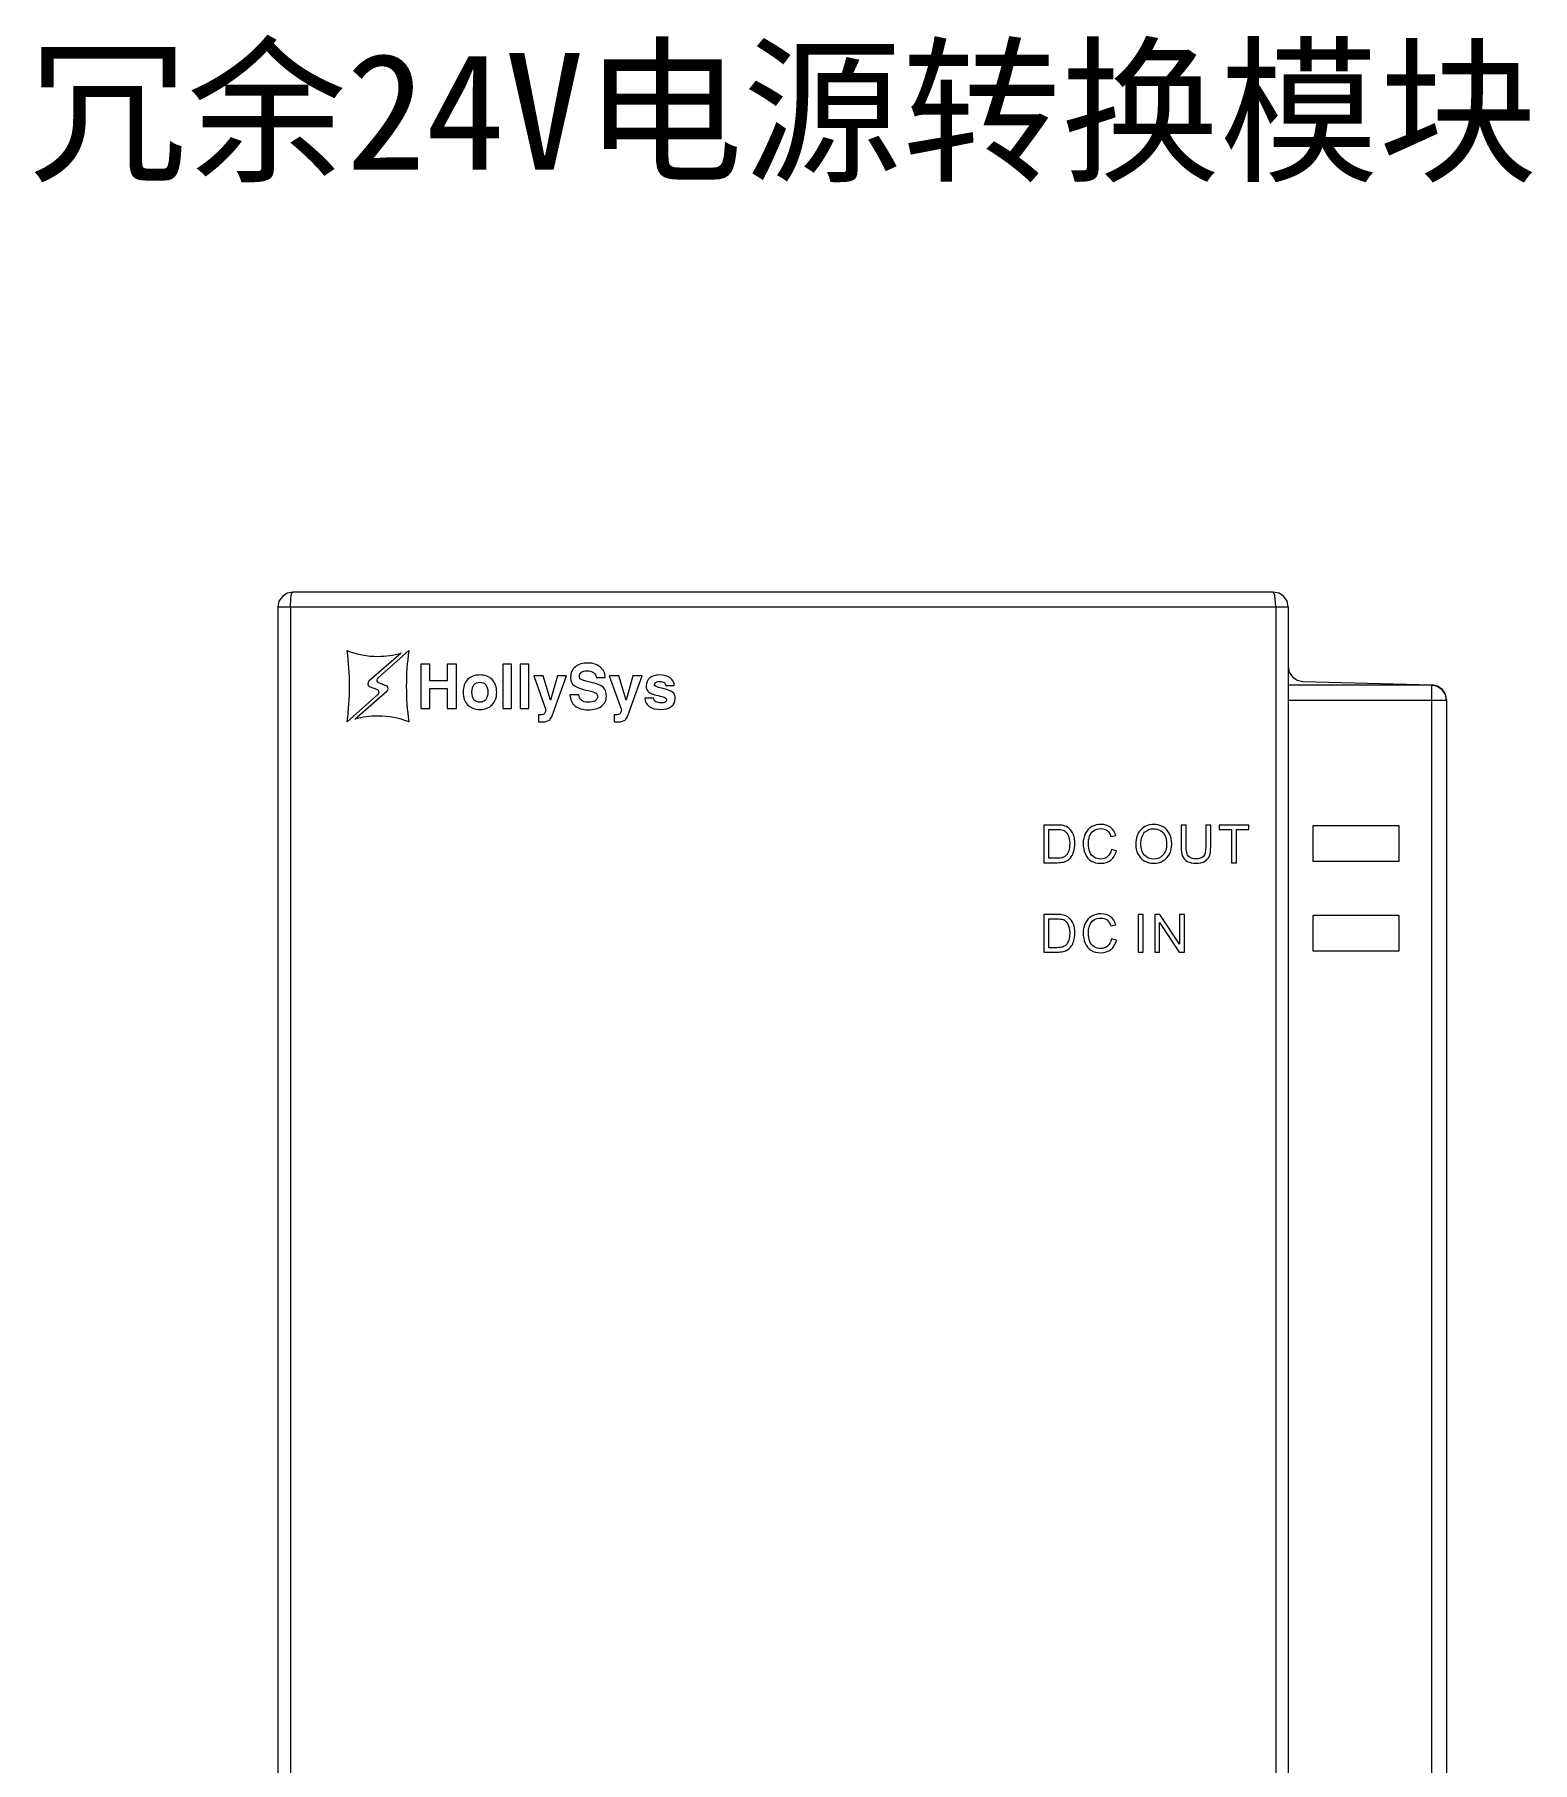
# Model space of a CAD drawing. Header units: millimetres. Extents: x 33157 to 59611, y -29750 to 1750.
# Drawn here: x 54307.9 to 54388.3, y -3105.3 to -3012.6 of the extents above; entities that cross this region are included whole.
import ezdxf

# ---------------------------------------------------------------- set-up
doc = ezdxf.new("R2010")
doc.units = ezdxf.units.MM
doc.layers.get('0').update_dxf_attribs({"lineweight": 18})
doc.layers.add('细实线', color=7, linetype='Continuous', lineweight=20)
doc.styles.add('WMF-宋体0', font='')
doc.styles.get('WMF-宋体0').set_extended_font_data('宋体')

msp = doc.modelspace()

# ---------------------------------------------------------------- linework, layer by layer
at = {"lineweight": 9}
for p, q in [((54320.992, -3043.277), (54320.992, -3207.672)), ((54321.662, -3043.277), (54321.662, -3107.63)), ((54374.52, -3043.277), (54374.52, -3107.63)), ((54375.189, -3043.277), (54375.189, -3168.061)), ((54382.886, -3047.482), (54382.886, -3168.683)), ((54383.678, -3048.283), (54383.678, -3168.211)), ((54383.688, -3048.255), (54383.688, -3048.283))]:
    msp.add_line(p, q, dxfattribs=at)
for points in [[(54376.505, -3056.927), (54381.137, -3056.927), (54381.137, -3055.023), (54376.505, -3055.023)], [(54376.505, -3061.738), (54381.137, -3061.738), (54381.137, -3059.834), (54376.505, -3059.834)]]:
    msp.add_lwpolyline(points, close=True, dxfattribs=at)
for points, knots in [([(54321.794, -3042.475), (54321.794, -3042.475), (54321.483, -3042.541), (54321.483, -3042.541), (54321.483, -3042.541), (54321.228, -3042.711), (54321.228, -3042.711), (54321.228, -3042.711), (54321.049, -3042.965), (54321.049, -3042.965), (54321.049, -3042.965), (54320.992, -3043.277), (54320.992, -3043.277)], [0, 0, 0, 0, 154722.255371, 154722.255371, 154722.255371, 309444.510742, 309444.510742, 309444.510742, 464166.766112, 464166.766112, 464166.766112, 618889.021483, 618889.021483, 618889.021483, 618889.021483]), ([(54321.662, -3043.277), (54321.662, -3043.277), (54321.681, -3042.862), (54321.681, -3042.862), (54321.681, -3042.862), (54321.709, -3042.654), (54321.709, -3042.654), (54321.709, -3042.654), (54321.728, -3042.56), (54321.728, -3042.56), (54321.728, -3042.56), (54321.794, -3042.475), (54321.794, -3042.475)], [0, 0, 0, 0, 154723.54228, 154723.54228, 154723.54228, 309447.08456, 309447.08456, 309447.08456, 464170.62684, 464170.62684, 464170.62684, 618894.16912, 618894.16912, 618894.16912, 618894.16912]), ([(54375.189, -3043.277), (54375.189, -3043.277), (54375.133, -3042.965), (54375.133, -3042.965), (54375.133, -3042.965), (54374.954, -3042.711), (54374.954, -3042.711), (54374.954, -3042.711), (54374.699, -3042.541), (54374.699, -3042.541), (54374.699, -3042.541), (54374.388, -3042.475), (54374.388, -3042.475)], [0, 0, 0, 0, 154870.808129, 154870.808129, 154870.808129, 309741.616258, 309741.616258, 309741.616258, 464612.424387, 464612.424387, 464612.424387, 619483.232516, 619483.232516, 619483.232516, 619483.232516]), ([(54374.52, -3043.277), (54374.52, -3043.277), (54374.501, -3042.862), (54374.501, -3042.862), (54374.501, -3042.862), (54374.473, -3042.654), (54374.473, -3042.654), (54374.473, -3042.654), (54374.444, -3042.56), (54374.444, -3042.56), (54374.444, -3042.56), (54374.388, -3042.475), (54374.388, -3042.475)], [0, 0, 0, 0, 154869.454118, 154869.454118, 154869.454118, 309738.908236, 309738.908236, 309738.908236, 464608.362354, 464608.362354, 464608.362354, 619477.816472, 619477.816472, 619477.816472, 619477.816472]), ([(54375.189, -3046.473), (54375.189, -3046.473), (54375.246, -3046.775), (54375.246, -3046.775), (54375.246, -3046.775), (54375.416, -3047.029), (54375.416, -3047.029), (54375.416, -3047.029), (54375.67, -3047.208), (54375.67, -3047.208), (54375.67, -3047.208), (54375.972, -3047.274), (54375.972, -3047.274)], [0, 0, 0, 0, 154878.132494, 154878.132494, 154878.132494, 309756.264988, 309756.264988, 309756.264988, 464634.397481, 464634.397481, 464634.397481, 619512.529975, 619512.529975, 619512.529975, 619512.529975]), ([(54383.688, -3048.274), (54383.688, -3048.274), (54383.669, -3048.123), (54383.669, -3048.123), (54383.669, -3048.123), (54383.631, -3047.972), (54383.631, -3047.972), (54383.631, -3047.972), (54383.556, -3047.831), (54383.556, -3047.831), (54383.556, -3047.831), (54383.452, -3047.708), (54383.452, -3047.708), (54383.452, -3047.708), (54383.329, -3047.614), (54383.329, -3047.614), (54383.329, -3047.614), (54383.197, -3047.538), (54383.197, -3047.538), (54383.197, -3047.538), (54383.046, -3047.491), (54383.046, -3047.491), (54383.046, -3047.491), (54382.886, -3047.472), (54382.886, -3047.472)], [0, 0, 0, 0, 145007.763821, 145007.763821, 145007.763821, 290015.527642, 290015.527642, 290015.527642, 435023.291462, 435023.291462, 435023.291462, 580031.055283, 580031.055283, 580031.055283, 725038.819104, 725038.819104, 725038.819104, 870046.582925, 870046.582925, 870046.582925, 1015054.346745, 1015054.346745, 1015054.346745, 1160062.110566, 1160062.110566, 1160062.110566, 1160062.110566]), ([(54383.678, -3048.283), (54383.678, -3048.283), (54383.622, -3047.972), (54383.622, -3047.972), (54383.622, -3047.972), (54383.452, -3047.718), (54383.452, -3047.718), (54383.452, -3047.718), (54383.188, -3047.538), (54383.188, -3047.538), (54383.188, -3047.538), (54382.886, -3047.482), (54382.886, -3047.482)], [0, 0, 0, 0, 154901.742708, 154901.742708, 154901.742708, 309803.485417, 309803.485417, 309803.485417, 464705.228125, 464705.228125, 464705.228125, 619606.970834, 619606.970834, 619606.970834, 619606.970834]), ([(54383.688, -3048.255), (54383.688, -3048.255), (54383.631, -3047.953), (54383.631, -3047.953), (54383.631, -3047.953), (54383.461, -3047.699), (54383.461, -3047.699), (54383.461, -3047.699), (54383.207, -3047.52), (54383.207, -3047.52), (54383.207, -3047.52), (54382.914, -3047.454), (54382.914, -3047.454)], [0, 0, 0, 0, 154901.759176, 154901.759176, 154901.759176, 309803.518353, 309803.518353, 309803.518353, 464705.277529, 464705.277529, 464705.277529, 619607.036706, 619607.036706, 619607.036706, 619607.036706])]:
    msp.add_open_spline(points, degree=3, knots=knots, dxfattribs=at)
for points in [[(54374.388, -3042.475), (54374.388, -3042.475), (54321.794, -3042.475), (54321.794, -3042.475)], [(54320.992, -3043.277), (54320.992, -3043.277), (54375.189, -3043.277), (54375.189, -3043.277)], [(54382.886, -3047.482), (54382.886, -3047.482), (54375.199, -3047.482), (54375.199, -3047.482)], [(54375.972, -3047.274), (54375.972, -3047.274), (54382.914, -3047.454), (54382.914, -3047.454)], [(54375.199, -3048.283), (54375.199, -3048.283), (54383.678, -3048.283), (54383.678, -3048.283)]]:
    msp.add_open_spline(points, degree=3, dxfattribs=at)
for points, knots in [([(54326.277, -3047.684), (54326.277, -3047.684), (54326.277, -3047.683), (54326.277, -3047.683), (54326.277, -3047.683), (54325.947, -3047.563), (54325.947, -3047.563), (54325.869, -3047.546), (54325.811, -3047.477), (54325.811, -3047.395), (54325.811, -3047.343), (54325.834, -3047.297), (54325.87, -3047.266), (54325.87, -3047.266), (54325.87, -3047.264), (54325.87, -3047.264), (54325.87, -3047.264), (54327.598, -3045.754), (54327.598, -3045.754), (54327.203, -3045.867), (54326.787, -3045.928), (54326.356, -3045.928), (54325.783, -3045.928), (54325.235, -3045.82), (54324.73, -3045.625), (54324.722, -3045.622), (54324.713, -3045.619), (54324.705, -3045.616), (54324.705, -3045.616), (54324.705, -3045.627), (54324.705, -3045.627), (54324.788, -3046.249), (54324.833, -3046.883), (54324.833, -3047.527), (54324.833, -3048.171), (54324.788, -3048.806), (54324.705, -3049.427), (54324.705, -3049.427), (54324.705, -3049.441), (54324.705, -3049.441), (54324.705, -3049.441), (54326.344, -3047.972), (54326.344, -3047.972), (54326.344, -3047.972), (54326.344, -3047.971), (54326.344, -3047.971), (54326.376, -3047.94), (54326.397, -3047.896), (54326.397, -3047.847), (54326.397, -3047.77), (54326.347, -3047.706), (54326.277, -3047.684)], [0, 0, 0, 0, 139528.523724, 139528.523724, 139528.523724, 279057.047447, 279057.047447, 279057.047447, 418585.571171, 418585.571171, 418585.571171, 558114.094895, 558114.094895, 558114.094895, 697642.618618, 697642.618618, 697642.618618, 837171.142342, 837171.142342, 837171.142342, 976699.666065, 976699.666065, 976699.666065, 1116228.189789, 1116228.189789, 1116228.189789, 1255756.713513, 1255756.713513, 1255756.713513, 1395285.237236, 1395285.237236, 1395285.237236, 1534813.76096, 1534813.76096, 1534813.76096, 1674342.284684, 1674342.284684, 1674342.284684, 1813870.808407, 1813870.808407, 1813870.808407, 1953399.332131, 1953399.332131, 1953399.332131, 2092927.855855, 2092927.855855, 2092927.855855, 2232456.379578, 2232456.379578, 2232456.379578, 2371984.903302, 2371984.903302, 2371984.903302, 2371984.903302]), ([(54326.435, -3047.372), (54326.435, -3047.372), (54326.435, -3047.372), (54326.435, -3047.372), (54326.435, -3047.372), (54326.765, -3047.493), (54326.765, -3047.493), (54326.843, -3047.509), (54326.901, -3047.578), (54326.901, -3047.661), (54326.901, -3047.713), (54326.878, -3047.759), (54326.842, -3047.79), (54326.842, -3047.79), (54326.842, -3047.791), (54326.842, -3047.791), (54326.842, -3047.791), (54325.114, -3049.302), (54325.114, -3049.302), (54325.509, -3049.189), (54325.925, -3049.128), (54326.356, -3049.128), (54326.93, -3049.128), (54327.478, -3049.236), (54327.982, -3049.431), (54327.99, -3049.434), (54327.999, -3049.437), (54328.007, -3049.44), (54328.007, -3049.44), (54328.007, -3049.429), (54328.007, -3049.429), (54327.924, -3048.807), (54327.879, -3048.173), (54327.879, -3047.529), (54327.879, -3046.884), (54327.924, -3046.25), (54328.007, -3045.629), (54328.007, -3045.629), (54328.007, -3045.615), (54328.007, -3045.615), (54328.007, -3045.615), (54326.368, -3047.084), (54326.368, -3047.084), (54326.368, -3047.084), (54326.368, -3047.085), (54326.368, -3047.085), (54326.336, -3047.116), (54326.315, -3047.16), (54326.315, -3047.209), (54326.315, -3047.286), (54326.366, -3047.35), (54326.435, -3047.372)], [0, 0, 0, 0, 139533.788182, 139533.788182, 139533.788182, 279067.576364, 279067.576364, 279067.576364, 418601.364546, 418601.364546, 418601.364546, 558135.152729, 558135.152729, 558135.152729, 697668.940911, 697668.940911, 697668.940911, 837202.729093, 837202.729093, 837202.729093, 976736.517275, 976736.517275, 976736.517275, 1116270.305457, 1116270.305457, 1116270.305457, 1255804.093639, 1255804.093639, 1255804.093639, 1395337.881822, 1395337.881822, 1395337.881822, 1534871.670004, 1534871.670004, 1534871.670004, 1674405.458186, 1674405.458186, 1674405.458186, 1813939.246368, 1813939.246368, 1813939.246368, 1953473.03455, 1953473.03455, 1953473.03455, 2093006.822732, 2093006.822732, 2093006.822732, 2232540.610915, 2232540.610915, 2232540.610915, 2372074.399097, 2372074.399097, 2372074.399097, 2372074.399097]), ([(54328.651, -3046.35), (54328.651, -3046.35), (54328.899, -3046.35), (54328.899, -3046.35), (54328.899, -3046.35), (54329.149, -3046.35), (54329.149, -3046.35), (54329.149, -3046.35), (54329.149, -3047.242), (54329.149, -3047.242), (54329.149, -3047.242), (54330.079, -3047.242), (54330.079, -3047.242), (54330.079, -3047.242), (54330.079, -3046.35), (54330.079, -3046.35), (54330.079, -3046.35), (54330.328, -3046.35), (54330.328, -3046.35), (54330.328, -3046.35), (54330.577, -3046.35), (54330.577, -3046.35), (54330.577, -3046.35), (54330.577, -3048.731), (54330.577, -3048.731), (54330.577, -3048.731), (54330.329, -3048.731), (54330.329, -3048.731), (54330.329, -3048.731), (54330.079, -3048.731), (54330.079, -3048.731), (54330.079, -3048.731), (54330.079, -3047.652), (54330.079, -3047.652), (54330.079, -3047.652), (54329.149, -3047.652), (54329.149, -3047.652), (54329.149, -3047.652), (54329.149, -3048.731), (54329.149, -3048.731), (54329.149, -3048.731), (54328.901, -3048.731), (54328.901, -3048.731), (54328.901, -3048.731), (54328.651, -3048.731), (54328.651, -3048.731), (54328.651, -3048.731), (54328.651, -3046.35), (54328.651, -3046.35)], [0, 0, 0, 0, 139921.616744, 139921.616744, 139921.616744, 279843.233488, 279843.233488, 279843.233488, 419764.850232, 419764.850232, 419764.850232, 559686.466976, 559686.466976, 559686.466976, 699608.08372, 699608.08372, 699608.08372, 839529.700464, 839529.700464, 839529.700464, 979451.317208, 979451.317208, 979451.317208, 1119372.933951, 1119372.933951, 1119372.933951, 1259294.550695, 1259294.550695, 1259294.550695, 1399216.167439, 1399216.167439, 1399216.167439, 1539137.784183, 1539137.784183, 1539137.784183, 1679059.400927, 1679059.400927, 1679059.400927, 1818981.017671, 1818981.017671, 1818981.017671, 1958902.634415, 1958902.634415, 1958902.634415, 2098824.251159, 2098824.251159, 2098824.251159, 2238745.867903, 2238745.867903, 2238745.867903, 2238745.867903]), ([(54333.066, -3046.35), (54333.066, -3046.35), (54333.297, -3046.35), (54333.297, -3046.35), (54333.297, -3046.35), (54333.53, -3046.35), (54333.53, -3046.35), (54333.53, -3046.35), (54333.53, -3048.731), (54333.53, -3048.731), (54333.53, -3048.731), (54333.299, -3048.731), (54333.299, -3048.731), (54333.299, -3048.731), (54333.066, -3048.731), (54333.066, -3048.731), (54333.066, -3048.731), (54333.066, -3046.35), (54333.066, -3046.35)], [0, 0, 0, 0, 148171.149287, 148171.149287, 148171.149287, 296342.298573, 296342.298573, 296342.298573, 444513.44786, 444513.44786, 444513.44786, 592684.597146, 592684.597146, 592684.597146, 740855.746433, 740855.746433, 740855.746433, 889026.895719, 889026.895719, 889026.895719, 889026.895719]), ([(54333.988, -3046.35), (54333.988, -3046.35), (54334.219, -3046.35), (54334.219, -3046.35), (54334.219, -3046.35), (54334.452, -3046.35), (54334.452, -3046.35), (54334.452, -3046.35), (54334.452, -3048.731), (54334.452, -3048.731), (54334.452, -3048.731), (54334.221, -3048.731), (54334.221, -3048.731), (54334.221, -3048.731), (54333.988, -3048.731), (54333.988, -3048.731), (54333.988, -3048.731), (54333.988, -3046.35), (54333.988, -3046.35)], [0, 0, 0, 0, 148173.589034, 148173.589034, 148173.589034, 296347.178068, 296347.178068, 296347.178068, 444520.767102, 444520.767102, 444520.767102, 592694.356136, 592694.356136, 592694.356136, 740867.94517, 740867.94517, 740867.94517, 889041.534204, 889041.534204, 889041.534204, 889041.534204]), ([(54331.169, -3048.529), (54331.006, -3048.364), (54330.925, -3048.141), (54330.925, -3047.861), (54330.925, -3047.574), (54331.006, -3047.346), (54331.169, -3047.177), (54331.331, -3047.008), (54331.55, -3046.924), (54331.826, -3046.924), (54332.103, -3046.924), (54332.323, -3047.008), (54332.485, -3047.177), (54332.647, -3047.346), (54332.728, -3047.574), (54332.728, -3047.861), (54332.728, -3048.141), (54332.647, -3048.364), (54332.485, -3048.529), (54332.323, -3048.694), (54332.103, -3048.777), (54331.826, -3048.777), (54331.55, -3048.777), (54331.331, -3048.694), (54331.169, -3048.529)], [0, 0, 0, 0, 144871.677866, 144871.677866, 144871.677866, 289743.355732, 289743.355732, 289743.355732, 434615.033598, 434615.033598, 434615.033598, 579486.711464, 579486.711464, 579486.711464, 724358.38933, 724358.38933, 724358.38933, 869230.067196, 869230.067196, 869230.067196, 1014101.745062, 1014101.745062, 1014101.745062, 1158973.422928, 1158973.422928, 1158973.422928, 1158973.422928]), ([(54335.837, -3048.769), (54335.735, -3049.065), (54335.648, -3049.252), (54335.576, -3049.327), (54335.503, -3049.403), (54335.374, -3049.441), (54335.188, -3049.441), (54335.188, -3049.441), (54334.966, -3049.436), (54334.966, -3049.436), (54334.966, -3049.436), (54334.966, -3049.063), (54334.966, -3049.063), (54334.977, -3049.068), (54335.007, -3049.07), (54335.055, -3049.07), (54335.18, -3049.07), (54335.261, -3049.044), (54335.298, -3048.994), (54335.322, -3048.961), (54335.346, -3048.894), (54335.37, -3048.793), (54335.37, -3048.793), (54334.713, -3046.97), (54334.713, -3046.97), (54334.713, -3046.97), (54334.968, -3046.97), (54334.968, -3046.97), (54334.968, -3046.97), (54335.226, -3046.97), (54335.226, -3046.97), (54335.226, -3046.97), (54335.609, -3048.277), (54335.609, -3048.277), (54335.609, -3048.277), (54335.61, -3048.277), (54335.61, -3048.277), (54335.61, -3048.277), (54335.983, -3046.97), (54335.983, -3046.97), (54335.983, -3046.97), (54336.226, -3046.97), (54336.226, -3046.97), (54336.226, -3046.97), (54336.469, -3046.97), (54336.469, -3046.97), (54336.469, -3046.97), (54335.837, -3048.769), (54335.837, -3048.769)], [0, 0, 0, 0, 139938.183696, 139938.183696, 139938.183696, 279876.367391, 279876.367391, 279876.367391, 419814.551087, 419814.551087, 419814.551087, 559752.734783, 559752.734783, 559752.734783, 699690.918478, 699690.918478, 699690.918478, 839629.102174, 839629.102174, 839629.102174, 979567.28587, 979567.28587, 979567.28587, 1119505.469565, 1119505.469565, 1119505.469565, 1259443.653261, 1259443.653261, 1259443.653261, 1399381.836957, 1399381.836957, 1399381.836957, 1539320.020652, 1539320.020652, 1539320.020652, 1679258.204348, 1679258.204348, 1679258.204348, 1819196.388043, 1819196.388043, 1819196.388043, 1959134.571739, 1959134.571739, 1959134.571739, 2099072.755435, 2099072.755435, 2099072.755435, 2239010.93913, 2239010.93913, 2239010.93913, 2239010.93913]), ([(54338.07, -3047.066), (54338.062, -3046.952), (54338.012, -3046.862), (54337.921, -3046.795), (54337.831, -3046.729), (54337.712, -3046.696), (54337.567, -3046.696), (54337.441, -3046.696), (54337.342, -3046.723), (54337.271, -3046.779), (54337.2, -3046.834), (54337.164, -3046.912), (54337.164, -3047.011), (54337.164, -3047.082), (54337.201, -3047.137), (54337.276, -3047.176), (54337.349, -3047.215), (54337.505, -3047.261), (54337.744, -3047.314), (54338.09, -3047.392), (54338.322, -3047.481), (54338.438, -3047.583), (54338.555, -3047.683), (54338.614, -3047.845), (54338.614, -3048.067), (54338.614, -3048.29), (54338.526, -3048.468), (54338.35, -3048.599), (54338.174, -3048.73), (54337.936, -3048.796), (54337.636, -3048.796), (54337.334, -3048.796), (54337.099, -3048.726), (54336.929, -3048.587), (54336.76, -3048.448), (54336.669, -3048.249), (54336.657, -3047.992), (54336.657, -3047.992), (54337.136, -3047.992), (54337.136, -3047.992), (54337.142, -3048.119), (54337.188, -3048.216), (54337.274, -3048.284), (54337.361, -3048.352), (54337.481, -3048.386), (54337.635, -3048.386), (54337.794, -3048.386), (54337.918, -3048.36), (54338.007, -3048.309), (54338.096, -3048.258), (54338.141, -3048.187), (54338.141, -3048.096), (54338.141, -3048.006), (54338.109, -3047.94), (54338.045, -3047.898), (54337.982, -3047.856), (54337.848, -3047.813), (54337.643, -3047.767), (54337.265, -3047.683), (54337.013, -3047.592), (54336.885, -3047.494), (54336.759, -3047.397), (54336.696, -3047.245), (54336.696, -3047.039), (54336.696, -3046.808), (54336.779, -3046.624), (54336.947, -3046.489), (54337.114, -3046.353), (54337.34, -3046.286), (54337.625, -3046.286), (54337.892, -3046.286), (54338.109, -3046.356), (54338.277, -3046.496), (54338.444, -3046.637), (54338.537, -3046.827), (54338.555, -3047.066), (54338.555, -3047.066), (54338.07, -3047.066), (54338.07, -3047.066)], [0, 0, 0, 0, 138040.112843, 138040.112843, 138040.112843, 276080.225686, 276080.225686, 276080.225686, 414120.338529, 414120.338529, 414120.338529, 552160.451373, 552160.451373, 552160.451373, 690200.564216, 690200.564216, 690200.564216, 828240.677059, 828240.677059, 828240.677059, 966280.789902, 966280.789902, 966280.789902, 1104320.902745, 1104320.902745, 1104320.902745, 1242361.015588, 1242361.015588, 1242361.015588, 1380401.128431, 1380401.128431, 1380401.128431, 1518441.241275, 1518441.241275, 1518441.241275, 1656481.354118, 1656481.354118, 1656481.354118, 1794521.466961, 1794521.466961, 1794521.466961, 1932561.579804, 1932561.579804, 1932561.579804, 2070601.692647, 2070601.692647, 2070601.692647, 2208641.80549, 2208641.80549, 2208641.80549, 2346681.918333, 2346681.918333, 2346681.918333, 2484722.031177, 2484722.031177, 2484722.031177, 2622762.14402, 2622762.14402, 2622762.14402, 2760802.256863, 2760802.256863, 2760802.256863, 2898842.369706, 2898842.369706, 2898842.369706, 3036882.482549, 3036882.482549, 3036882.482549, 3174922.595392, 3174922.595392, 3174922.595392, 3312962.708236, 3312962.708236, 3312962.708236, 3451002.821079, 3451002.821079, 3451002.821079, 3589042.933922, 3589042.933922, 3589042.933922, 3589042.933922]), ([(54339.894, -3048.769), (54339.792, -3049.065), (54339.705, -3049.252), (54339.633, -3049.327), (54339.561, -3049.403), (54339.431, -3049.441), (54339.245, -3049.441), (54339.245, -3049.441), (54339.024, -3049.436), (54339.024, -3049.436), (54339.024, -3049.436), (54339.024, -3049.063), (54339.024, -3049.063), (54339.034, -3049.068), (54339.064, -3049.07), (54339.113, -3049.07), (54339.237, -3049.07), (54339.318, -3049.044), (54339.356, -3048.994), (54339.379, -3048.961), (54339.403, -3048.894), (54339.427, -3048.793), (54339.427, -3048.793), (54338.77, -3046.97), (54338.77, -3046.97), (54338.77, -3046.97), (54339.026, -3046.97), (54339.026, -3046.97), (54339.026, -3046.97), (54339.283, -3046.97), (54339.283, -3046.97), (54339.283, -3046.97), (54339.666, -3048.277), (54339.666, -3048.277), (54339.666, -3048.277), (54339.667, -3048.277), (54339.667, -3048.277), (54339.667, -3048.277), (54340.04, -3046.97), (54340.04, -3046.97), (54340.04, -3046.97), (54340.283, -3046.97), (54340.283, -3046.97), (54340.283, -3046.97), (54340.526, -3046.97), (54340.526, -3046.97), (54340.526, -3046.97), (54339.894, -3048.769), (54339.894, -3048.769)], [0, 0, 0, 0, 139948.326559, 139948.326559, 139948.326559, 279896.653118, 279896.653118, 279896.653118, 419844.979677, 419844.979677, 419844.979677, 559793.306237, 559793.306237, 559793.306237, 699741.632796, 699741.632796, 699741.632796, 839689.959355, 839689.959355, 839689.959355, 979638.285914, 979638.285914, 979638.285914, 1119586.612473, 1119586.612473, 1119586.612473, 1259534.939032, 1259534.939032, 1259534.939032, 1399483.265591, 1399483.265591, 1399483.265591, 1539431.592151, 1539431.592151, 1539431.592151, 1679379.91871, 1679379.91871, 1679379.91871, 1819328.245269, 1819328.245269, 1819328.245269, 1959276.571828, 1959276.571828, 1959276.571828, 2099224.898387, 2099224.898387, 2099224.898387, 2239173.224946, 2239173.224946, 2239173.224946, 2239173.224946]), ([(54341.795, -3047.499), (54341.795, -3047.431), (54341.767, -3047.376), (54341.711, -3047.335), (54341.655, -3047.293), (54341.58, -3047.273), (54341.487, -3047.273), (54341.398, -3047.273), (54341.328, -3047.288), (54341.278, -3047.319), (54341.227, -3047.35), (54341.202, -3047.393), (54341.202, -3047.448), (54341.202, -3047.487), (54341.231, -3047.52), (54341.288, -3047.548), (54341.344, -3047.575), (54341.444, -3047.605), (54341.588, -3047.637), (54341.873, -3047.701), (54342.064, -3047.771), (54342.16, -3047.846), (54342.257, -3047.922), (54342.305, -3048.04), (54342.305, -3048.202), (54342.305, -3048.375), (54342.235, -3048.514), (54342.095, -3048.619), (54341.955, -3048.724), (54341.77, -3048.777), (54341.541, -3048.777), (54341.27, -3048.777), (54341.061, -3048.725), (54340.915, -3048.621), (54340.768, -3048.518), (54340.69, -3048.367), (54340.681, -3048.168), (54340.681, -3048.168), (54341.153, -3048.168), (54341.153, -3048.168), (54341.157, -3048.249), (54341.193, -3048.313), (54341.261, -3048.359), (54341.33, -3048.405), (54341.423, -3048.427), (54341.541, -3048.427), (54341.634, -3048.427), (54341.707, -3048.412), (54341.759, -3048.38), (54341.812, -3048.348), (54341.838, -3048.303), (54341.838, -3048.246), (54341.838, -3048.206), (54341.812, -3048.172), (54341.762, -3048.144), (54341.711, -3048.117), (54341.622, -3048.09), (54341.495, -3048.061), (54341.196, -3047.995), (54340.997, -3047.924), (54340.897, -3047.849), (54340.797, -3047.776), (54340.746, -3047.662), (54340.746, -3047.508), (54340.746, -3047.333), (54340.811, -3047.192), (54340.942, -3047.085), (54341.072, -3046.977), (54341.243, -3046.924), (54341.456, -3046.924), (54341.695, -3046.924), (54341.888, -3046.976), (54342.035, -3047.082), (54342.182, -3047.187), (54342.255, -3047.326), (54342.255, -3047.499), (54342.255, -3047.499), (54342.256, -3047.499), (54342.256, -3047.499), (54342.256, -3047.499), (54341.795, -3047.499), (54341.795, -3047.499)], [0, 0, 0, 0, 137880.919395, 137880.919395, 137880.919395, 275761.83879, 275761.83879, 275761.83879, 413642.758185, 413642.758185, 413642.758185, 551523.67758, 551523.67758, 551523.67758, 689404.596974, 689404.596974, 689404.596974, 827285.516369, 827285.516369, 827285.516369, 965166.435764, 965166.435764, 965166.435764, 1103047.355159, 1103047.355159, 1103047.355159, 1240928.274554, 1240928.274554, 1240928.274554, 1378809.193949, 1378809.193949, 1378809.193949, 1516690.113344, 1516690.113344, 1516690.113344, 1654571.032739, 1654571.032739, 1654571.032739, 1792451.952134, 1792451.952134, 1792451.952134, 1930332.871529, 1930332.871529, 1930332.871529, 2068213.790923, 2068213.790923, 2068213.790923, 2206094.710318, 2206094.710318, 2206094.710318, 2343975.629713, 2343975.629713, 2343975.629713, 2481856.549108, 2481856.549108, 2481856.549108, 2619737.468503, 2619737.468503, 2619737.468503, 2757618.387898, 2757618.387898, 2757618.387898, 2895499.307293, 2895499.307293, 2895499.307293, 3033380.226688, 3033380.226688, 3033380.226688, 3171261.146083, 3171261.146083, 3171261.146083, 3309142.065478, 3309142.065478, 3309142.065478, 3447022.984872, 3447022.984872, 3447022.984872, 3584903.904267, 3584903.904267, 3584903.904267, 3722784.823662, 3722784.823662, 3722784.823662, 3722784.823662]), ([(54332.142, -3048.252), (54332.215, -3048.161), (54332.251, -3048.029), (54332.251, -3047.855), (54332.251, -3047.678), (54332.215, -3047.543), (54332.142, -3047.451), (54332.07, -3047.359), (54331.964, -3047.313), (54331.826, -3047.313), (54331.687, -3047.313), (54331.582, -3047.359), (54331.51, -3047.451), (54331.438, -3047.543), (54331.402, -3047.678), (54331.402, -3047.855), (54331.402, -3048.029), (54331.438, -3048.161), (54331.51, -3048.252), (54331.582, -3048.342), (54331.687, -3048.388), (54331.826, -3048.388), (54331.964, -3048.388), (54332.07, -3048.342), (54332.142, -3048.252)], [0, 0, 0, 0, 144872.885214, 144872.885214, 144872.885214, 289745.770427, 289745.770427, 289745.770427, 434618.655641, 434618.655641, 434618.655641, 579491.540854, 579491.540854, 579491.540854, 724364.426068, 724364.426068, 724364.426068, 869237.311281, 869237.311281, 869237.311281, 1014110.196495, 1014110.196495, 1014110.196495, 1158983.081708, 1158983.081708, 1158983.081708, 1158983.081708]), ([(54362.075, -3057), (54362.075, -3057), (54362.075, -3054.979), (54362.075, -3054.979), (54362.075, -3054.979), (54362.771, -3054.979), (54362.771, -3054.979), (54362.928, -3054.979), (54363.048, -3054.988), (54363.131, -3055.008), (54363.246, -3055.035), (54363.345, -3055.083), (54363.427, -3055.153), (54363.534, -3055.243), (54363.613, -3055.358), (54363.666, -3055.498), (54363.719, -3055.638), (54363.745, -3055.798), (54363.745, -3055.979), (54363.745, -3056.132), (54363.728, -3056.268), (54363.692, -3056.386), (54363.656, -3056.505), (54363.61, -3056.603), (54363.554, -3056.681), (54363.498, -3056.758), (54363.436, -3056.82), (54363.37, -3056.864), (54363.303, -3056.908), (54363.223, -3056.942), (54363.129, -3056.965), (54363.034, -3056.988), (54362.926, -3057), (54362.804, -3057), (54362.804, -3057), (54362.075, -3057), (54362.075, -3057)], [0, 0, 0, 0, 141665.474417, 141665.474417, 141665.474417, 283330.948834, 283330.948834, 283330.948834, 424996.423251, 424996.423251, 424996.423251, 566661.897668, 566661.897668, 566661.897668, 708327.372085, 708327.372085, 708327.372085, 849992.846502, 849992.846502, 849992.846502, 991658.320919, 991658.320919, 991658.320919, 1133323.795337, 1133323.795337, 1133323.795337, 1274989.269754, 1274989.269754, 1274989.269754, 1416654.744171, 1416654.744171, 1416654.744171, 1558320.218588, 1558320.218588, 1558320.218588, 1699985.693005, 1699985.693005, 1699985.693005, 1699985.693005]), ([(54362.343, -3056.763), (54362.343, -3056.763), (54362.774, -3056.763), (54362.774, -3056.763), (54362.907, -3056.763), (54363.011, -3056.75), (54363.087, -3056.726), (54363.163, -3056.701), (54363.223, -3056.666), (54363.268, -3056.621), (54363.331, -3056.557), (54363.38, -3056.472), (54363.416, -3056.364), (54363.451, -3056.257), (54363.469, -3056.127), (54363.469, -3055.974), (54363.469, -3055.763), (54363.434, -3055.6), (54363.365, -3055.486), (54363.296, -3055.372), (54363.212, -3055.296), (54363.112, -3055.258), (54363.041, -3055.23), (54362.926, -3055.216), (54362.767, -3055.216), (54362.767, -3055.216), (54362.343, -3055.216), (54362.343, -3055.216), (54362.343, -3055.216), (54362.343, -3056.763), (54362.343, -3056.763)], [0, 0, 0, 0, 142987.421386, 142987.421386, 142987.421386, 285974.842771, 285974.842771, 285974.842771, 428962.264157, 428962.264157, 428962.264157, 571949.685542, 571949.685542, 571949.685542, 714937.106928, 714937.106928, 714937.106928, 857924.528314, 857924.528314, 857924.528314, 1000911.949699, 1000911.949699, 1000911.949699, 1143899.371085, 1143899.371085, 1143899.371085, 1286886.792471, 1286886.792471, 1286886.792471, 1429874.213856, 1429874.213856, 1429874.213856, 1429874.213856]), ([(54365.709, -3056.291), (54365.709, -3056.291), (54365.977, -3056.359), (54365.977, -3056.359), (54365.921, -3056.578), (54365.82, -3056.745), (54365.675, -3056.861), (54365.53, -3056.976), (54365.352, -3057.034), (54365.142, -3057.034), (54364.924, -3057.034), (54364.747, -3056.989), (54364.611, -3056.901), (54364.475, -3056.812), (54364.371, -3056.684), (54364.3, -3056.516), (54364.229, -3056.347), (54364.193, -3056.167), (54364.193, -3055.974), (54364.193, -3055.764), (54364.233, -3055.581), (54364.314, -3055.424), (54364.394, -3055.267), (54364.509, -3055.148), (54364.657, -3055.067), (54364.805, -3054.986), (54364.968, -3054.945), (54365.146, -3054.945), (54365.348, -3054.945), (54365.518, -3054.996), (54365.655, -3055.099), (54365.793, -3055.202), (54365.889, -3055.347), (54365.943, -3055.533), (54365.943, -3055.533), (54365.681, -3055.595), (54365.681, -3055.595), (54365.634, -3055.448), (54365.566, -3055.341), (54365.477, -3055.274), (54365.388, -3055.207), (54365.276, -3055.174), (54365.141, -3055.174), (54364.986, -3055.174), (54364.857, -3055.211), (54364.753, -3055.285), (54364.649, -3055.36), (54364.575, -3055.46), (54364.533, -3055.585), (54364.491, -3055.71), (54364.47, -3055.84), (54364.47, -3055.973), (54364.47, -3056.145), (54364.495, -3056.295), (54364.545, -3056.423), (54364.595, -3056.551), (54364.672, -3056.647), (54364.778, -3056.71), (54364.883, -3056.774), (54364.997, -3056.805), (54365.12, -3056.805), (54365.269, -3056.805), (54365.395, -3056.762), (54365.499, -3056.676), (54365.602, -3056.589), (54365.672, -3056.461), (54365.709, -3056.291)], [0, 0, 0, 0, 138672.158983, 138672.158983, 138672.158983, 277344.317967, 277344.317967, 277344.317967, 416016.47695, 416016.47695, 416016.47695, 554688.635934, 554688.635934, 554688.635934, 693360.794917, 693360.794917, 693360.794917, 832032.953901, 832032.953901, 832032.953901, 970705.112884, 970705.112884, 970705.112884, 1109377.271867, 1109377.271867, 1109377.271867, 1248049.430851, 1248049.430851, 1248049.430851, 1386721.589834, 1386721.589834, 1386721.589834, 1525393.748818, 1525393.748818, 1525393.748818, 1664065.907801, 1664065.907801, 1664065.907801, 1802738.066785, 1802738.066785, 1802738.066785, 1941410.225768, 1941410.225768, 1941410.225768, 2080082.384751, 2080082.384751, 2080082.384751, 2218754.543735, 2218754.543735, 2218754.543735, 2357426.702718, 2357426.702718, 2357426.702718, 2496098.861702, 2496098.861702, 2496098.861702, 2634771.020685, 2634771.020685, 2634771.020685, 2773443.179669, 2773443.179669, 2773443.179669, 2912115.338652, 2912115.338652, 2912115.338652, 3050787.497635, 3050787.497635, 3050787.497635, 3050787.497635]), ([(54367.01, -3056.016), (54367.01, -3055.681), (54367.1, -3055.419), (54367.28, -3055.229), (54367.461, -3055.04), (54367.693, -3054.945), (54367.978, -3054.945), (54368.165, -3054.945), (54368.333, -3054.99), (54368.483, -3055.079), (54368.632, -3055.168), (54368.747, -3055.292), (54368.825, -3055.451), (54368.904, -3055.61), (54368.943, -3055.791), (54368.943, -3055.993), (54368.943, -3056.197), (54368.902, -3056.381), (54368.819, -3056.542), (54368.736, -3056.704), (54368.619, -3056.826), (54368.468, -3056.909), (54368.316, -3056.992), (54368.152, -3057.034), (54367.977, -3057.034), (54367.786, -3057.034), (54367.616, -3056.988), (54367.466, -3056.896), (54367.317, -3056.804), (54367.203, -3056.679), (54367.126, -3056.52), (54367.048, -3056.361), (54367.01, -3056.194), (54367.01, -3056.016)], [0, 0, 0, 0, 142137.250558, 142137.250558, 142137.250558, 284274.501117, 284274.501117, 284274.501117, 426411.751675, 426411.751675, 426411.751675, 568549.002234, 568549.002234, 568549.002234, 710686.252792, 710686.252792, 710686.252792, 852823.50335, 852823.50335, 852823.50335, 994960.753909, 994960.753909, 994960.753909, 1137098.004467, 1137098.004467, 1137098.004467, 1279235.255026, 1279235.255026, 1279235.255026, 1421372.505584, 1421372.505584, 1421372.505584, 1563509.756142, 1563509.756142, 1563509.756142, 1563509.756142]), ([(54367.286, -3056.021), (54367.286, -3056.264), (54367.352, -3056.456), (54367.483, -3056.595), (54367.613, -3056.735), (54367.778, -3056.805), (54367.975, -3056.805), (54368.176, -3056.805), (54368.342, -3056.734), (54368.472, -3056.593), (54368.602, -3056.452), (54368.667, -3056.252), (54368.667, -3055.992), (54368.667, -3055.828), (54368.639, -3055.685), (54368.583, -3055.562), (54368.528, -3055.44), (54368.446, -3055.345), (54368.34, -3055.278), (54368.232, -3055.21), (54368.112, -3055.177), (54367.979, -3055.177), (54367.79, -3055.177), (54367.628, -3055.242), (54367.491, -3055.371), (54367.355, -3055.501), (54367.286, -3055.718), (54367.286, -3056.021)], [0, 0, 0, 0, 143705.686018, 143705.686018, 143705.686018, 287411.372036, 287411.372036, 287411.372036, 431117.058055, 431117.058055, 431117.058055, 574822.744073, 574822.744073, 574822.744073, 718528.430091, 718528.430091, 718528.430091, 862234.116109, 862234.116109, 862234.116109, 1005939.802128, 1005939.802128, 1005939.802128, 1149645.488146, 1149645.488146, 1149645.488146, 1293351.174164, 1293351.174164, 1293351.174164, 1293351.174164]), ([(54370.767, -3054.979), (54370.767, -3054.979), (54371.035, -3054.979), (54371.035, -3054.979), (54371.035, -3054.979), (54371.035, -3056.146), (54371.035, -3056.146), (54371.035, -3056.349), (54371.012, -3056.511), (54370.967, -3056.63), (54370.921, -3056.749), (54370.838, -3056.846), (54370.718, -3056.921), (54370.599, -3056.996), (54370.442, -3057.034), (54370.247, -3057.034), (54370.059, -3057.034), (54369.904, -3057.001), (54369.784, -3056.936), (54369.663, -3056.87), (54369.578, -3056.776), (54369.527, -3056.653), (54369.475, -3056.529), (54369.449, -3056.36), (54369.449, -3056.146), (54369.449, -3056.146), (54369.449, -3054.979), (54369.449, -3054.979), (54369.449, -3054.979), (54369.718, -3054.979), (54369.718, -3054.979), (54369.718, -3054.979), (54369.718, -3056.146), (54369.718, -3056.146), (54369.718, -3056.321), (54369.734, -3056.451), (54369.766, -3056.534), (54369.799, -3056.617), (54369.854, -3056.681), (54369.934, -3056.726), (54370.013, -3056.771), (54370.11, -3056.794), (54370.224, -3056.794), (54370.42, -3056.794), (54370.559, -3056.749), (54370.643, -3056.66), (54370.726, -3056.571), (54370.767, -3056.4), (54370.767, -3056.146), (54370.767, -3056.146), (54370.767, -3054.979), (54370.767, -3054.979)], [0, 0, 0, 0, 139651.867877, 139651.867877, 139651.867877, 279303.735755, 279303.735755, 279303.735755, 418955.603632, 418955.603632, 418955.603632, 558607.47151, 558607.47151, 558607.47151, 698259.339387, 698259.339387, 698259.339387, 837911.207265, 837911.207265, 837911.207265, 977563.075142, 977563.075142, 977563.075142, 1117214.94302, 1117214.94302, 1117214.94302, 1256866.810897, 1256866.810897, 1256866.810897, 1396518.678775, 1396518.678775, 1396518.678775, 1536170.546652, 1536170.546652, 1536170.546652, 1675822.41453, 1675822.41453, 1675822.41453, 1815474.282407, 1815474.282407, 1815474.282407, 1955126.150285, 1955126.150285, 1955126.150285, 2094778.018162, 2094778.018162, 2094778.018162, 2234429.88604, 2234429.88604, 2234429.88604, 2374081.753917, 2374081.753917, 2374081.753917, 2374081.753917]), ([(54372.152, -3057), (54372.152, -3057), (54372.152, -3055.216), (54372.152, -3055.216), (54372.152, -3055.216), (54371.486, -3055.216), (54371.486, -3055.216), (54371.486, -3055.216), (54371.486, -3054.979), (54371.486, -3054.979), (54371.486, -3054.979), (54373.086, -3054.979), (54373.086, -3054.979), (54373.086, -3054.979), (54373.086, -3055.216), (54373.086, -3055.216), (54373.086, -3055.216), (54372.42, -3055.216), (54372.42, -3055.216), (54372.42, -3055.216), (54372.42, -3057), (54372.42, -3057), (54372.42, -3057), (54372.152, -3057), (54372.152, -3057)], [0, 0, 0, 0, 144985.876065, 144985.876065, 144985.876065, 289971.752131, 289971.752131, 289971.752131, 434957.628196, 434957.628196, 434957.628196, 579943.504261, 579943.504261, 579943.504261, 724929.380327, 724929.380327, 724929.380327, 869915.256392, 869915.256392, 869915.256392, 1014901.132457, 1014901.132457, 1014901.132457, 1159887.008523, 1159887.008523, 1159887.008523, 1159887.008523]), ([(54362.075, -3061.8), (54362.075, -3061.8), (54362.075, -3059.779), (54362.075, -3059.779), (54362.075, -3059.779), (54362.771, -3059.779), (54362.771, -3059.779), (54362.928, -3059.779), (54363.048, -3059.788), (54363.131, -3059.808), (54363.246, -3059.835), (54363.345, -3059.883), (54363.427, -3059.953), (54363.534, -3060.043), (54363.613, -3060.158), (54363.666, -3060.298), (54363.719, -3060.438), (54363.745, -3060.598), (54363.745, -3060.779), (54363.745, -3060.932), (54363.728, -3061.068), (54363.692, -3061.186), (54363.656, -3061.305), (54363.61, -3061.403), (54363.554, -3061.481), (54363.498, -3061.558), (54363.436, -3061.62), (54363.37, -3061.664), (54363.303, -3061.708), (54363.223, -3061.742), (54363.129, -3061.765), (54363.034, -3061.788), (54362.926, -3061.8), (54362.804, -3061.8), (54362.804, -3061.8), (54362.075, -3061.8), (54362.075, -3061.8)], [0, 0, 0, 0, 141672.016412, 141672.016412, 141672.016412, 283344.032823, 283344.032823, 283344.032823, 425016.049235, 425016.049235, 425016.049235, 566688.065646, 566688.065646, 566688.065646, 708360.082058, 708360.082058, 708360.082058, 850032.098469, 850032.098469, 850032.098469, 991704.114881, 991704.114881, 991704.114881, 1133376.131292, 1133376.131292, 1133376.131292, 1275048.147704, 1275048.147704, 1275048.147704, 1416720.164115, 1416720.164115, 1416720.164115, 1558392.180527, 1558392.180527, 1558392.180527, 1700064.196938, 1700064.196938, 1700064.196938, 1700064.196938]), ([(54362.343, -3061.563), (54362.343, -3061.563), (54362.774, -3061.563), (54362.774, -3061.563), (54362.907, -3061.563), (54363.011, -3061.55), (54363.087, -3061.526), (54363.163, -3061.501), (54363.223, -3061.466), (54363.268, -3061.421), (54363.331, -3061.357), (54363.38, -3061.272), (54363.416, -3061.164), (54363.451, -3061.057), (54363.469, -3060.927), (54363.469, -3060.774), (54363.469, -3060.563), (54363.434, -3060.4), (54363.365, -3060.286), (54363.296, -3060.172), (54363.212, -3060.096), (54363.112, -3060.058), (54363.041, -3060.03), (54362.926, -3060.016), (54362.767, -3060.016), (54362.767, -3060.016), (54362.343, -3060.016), (54362.343, -3060.016), (54362.343, -3060.016), (54362.343, -3061.563), (54362.343, -3061.563)], [0, 0, 0, 0, 142994.024495, 142994.024495, 142994.024495, 285988.048989, 285988.048989, 285988.048989, 428982.073484, 428982.073484, 428982.073484, 571976.097979, 571976.097979, 571976.097979, 714970.122474, 714970.122474, 714970.122474, 857964.146968, 857964.146968, 857964.146968, 1000958.171463, 1000958.171463, 1000958.171463, 1143952.195958, 1143952.195958, 1143952.195958, 1286946.220453, 1286946.220453, 1286946.220453, 1429940.244947, 1429940.244947, 1429940.244947, 1429940.244947]), ([(54365.709, -3061.091), (54365.709, -3061.091), (54365.977, -3061.159), (54365.977, -3061.159), (54365.921, -3061.378), (54365.82, -3061.545), (54365.675, -3061.661), (54365.53, -3061.776), (54365.352, -3061.834), (54365.142, -3061.834), (54364.924, -3061.834), (54364.747, -3061.789), (54364.611, -3061.701), (54364.475, -3061.612), (54364.371, -3061.484), (54364.3, -3061.316), (54364.229, -3061.147), (54364.193, -3060.967), (54364.193, -3060.774), (54364.193, -3060.564), (54364.233, -3060.381), (54364.314, -3060.224), (54364.394, -3060.067), (54364.509, -3059.948), (54364.657, -3059.867), (54364.805, -3059.786), (54364.968, -3059.745), (54365.146, -3059.745), (54365.348, -3059.745), (54365.518, -3059.796), (54365.655, -3059.899), (54365.793, -3060.002), (54365.889, -3060.147), (54365.943, -3060.333), (54365.943, -3060.333), (54365.681, -3060.395), (54365.681, -3060.395), (54365.634, -3060.248), (54365.566, -3060.141), (54365.477, -3060.074), (54365.388, -3060.007), (54365.276, -3059.974), (54365.141, -3059.974), (54364.986, -3059.974), (54364.857, -3060.011), (54364.753, -3060.085), (54364.649, -3060.16), (54364.575, -3060.26), (54364.533, -3060.385), (54364.491, -3060.51), (54364.47, -3060.64), (54364.47, -3060.773), (54364.47, -3060.945), (54364.495, -3061.095), (54364.545, -3061.223), (54364.595, -3061.351), (54364.672, -3061.447), (54364.778, -3061.51), (54364.883, -3061.574), (54364.997, -3061.605), (54365.12, -3061.605), (54365.269, -3061.605), (54365.395, -3061.562), (54365.499, -3061.476), (54365.602, -3061.389), (54365.672, -3061.261), (54365.709, -3061.091)], [0, 0, 0, 0, 138678.562018, 138678.562018, 138678.562018, 277357.124037, 277357.124037, 277357.124037, 416035.686055, 416035.686055, 416035.686055, 554714.248074, 554714.248074, 554714.248074, 693392.810092, 693392.810092, 693392.810092, 832071.37211, 832071.37211, 832071.37211, 970749.934129, 970749.934129, 970749.934129, 1109428.496147, 1109428.496147, 1109428.496147, 1248107.058166, 1248107.058166, 1248107.058166, 1386785.620184, 1386785.620184, 1386785.620184, 1525464.182202, 1525464.182202, 1525464.182202, 1664142.744221, 1664142.744221, 1664142.744221, 1802821.306239, 1802821.306239, 1802821.306239, 1941499.868258, 1941499.868258, 1941499.868258, 2080178.430276, 2080178.430276, 2080178.430276, 2218856.992294, 2218856.992294, 2218856.992294, 2357535.554313, 2357535.554313, 2357535.554313, 2496214.116331, 2496214.116331, 2496214.116331, 2634892.67835, 2634892.67835, 2634892.67835, 2773571.240368, 2773571.240368, 2773571.240368, 2912249.802386, 2912249.802386, 2912249.802386, 3050928.364405, 3050928.364405, 3050928.364405, 3050928.364405]), ([(54367.137, -3061.8), (54367.137, -3061.8), (54367.137, -3059.779), (54367.137, -3059.779), (54367.137, -3059.779), (54367.405, -3059.779), (54367.405, -3059.779), (54367.405, -3059.779), (54367.405, -3061.8), (54367.405, -3061.8), (54367.405, -3061.8), (54367.137, -3061.8), (54367.137, -3061.8)], [0, 0, 0, 0, 154873.709443, 154873.709443, 154873.709443, 309747.418886, 309747.418886, 309747.418886, 464621.12833, 464621.12833, 464621.12833, 619494.837773, 619494.837773, 619494.837773, 619494.837773]), ([(54368.03, -3061.8), (54368.03, -3061.8), (54368.03, -3059.779), (54368.03, -3059.779), (54368.03, -3059.779), (54368.305, -3059.779), (54368.305, -3059.779), (54368.305, -3059.779), (54369.365, -3061.365), (54369.365, -3061.365), (54369.365, -3061.365), (54369.365, -3059.779), (54369.365, -3059.779), (54369.365, -3059.779), (54369.622, -3059.779), (54369.622, -3059.779), (54369.622, -3059.779), (54369.622, -3061.8), (54369.622, -3061.8), (54369.622, -3061.8), (54369.347, -3061.8), (54369.347, -3061.8), (54369.347, -3061.8), (54368.287, -3060.214), (54368.287, -3060.214), (54368.287, -3060.214), (54368.287, -3061.8), (54368.287, -3061.8), (54368.287, -3061.8), (54368.03, -3061.8), (54368.03, -3061.8)], [0, 0, 0, 0, 143003.9202, 143003.9202, 143003.9202, 286007.8404, 286007.8404, 286007.8404, 429011.760599, 429011.760599, 429011.760599, 572015.680799, 572015.680799, 572015.680799, 715019.600999, 715019.600999, 715019.600999, 858023.521199, 858023.521199, 858023.521199, 1001027.441399, 1001027.441399, 1001027.441399, 1144031.361599, 1144031.361599, 1144031.361599, 1287035.281798, 1287035.281798, 1287035.281798, 1430039.201998, 1430039.201998, 1430039.201998, 1430039.201998])]:
    msp.add_open_spline(points, degree=3, knots=knots)

# ---------------------------------------------------------------- texts
at = {"layer": '细实线', "insert": (54348.089, -3017.027), "char_height": 6.25, "width": 149.29046, "attachment_point": 5, "style": 'WMF-宋体0'}
msp.add_mtext('\\pxqc;冗余24V电源转换模块', dxfattribs=at)

doc.saveas('drawing.dxf')
